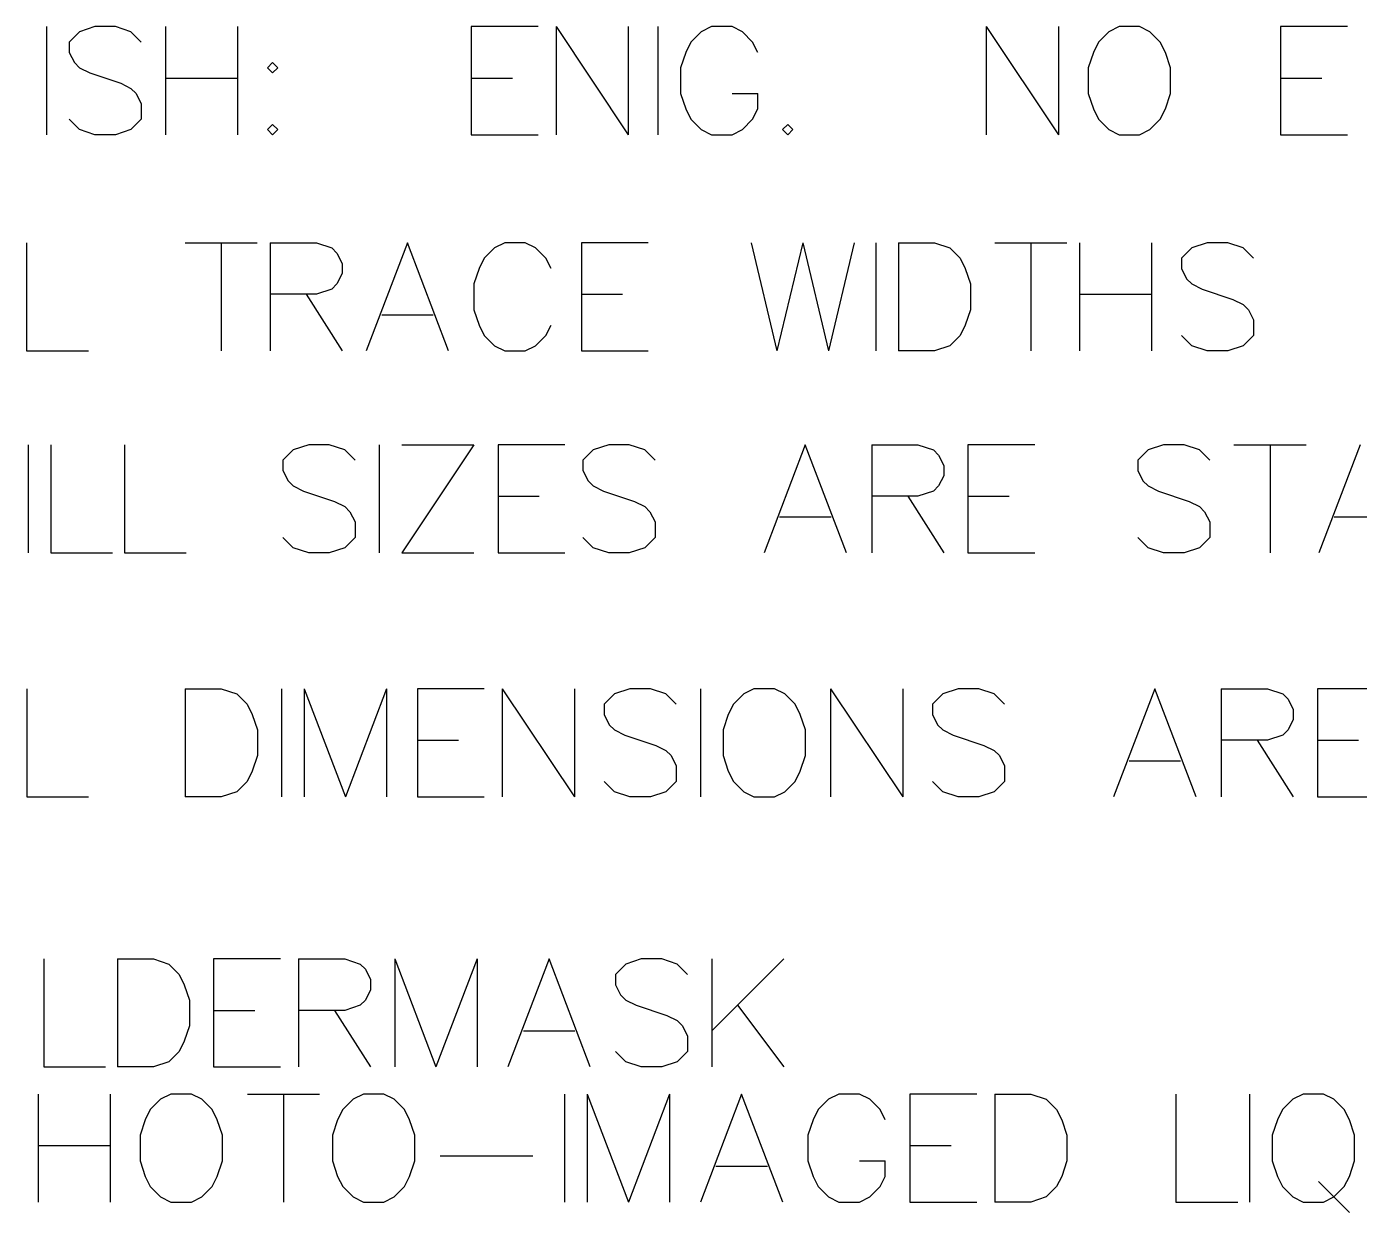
# Model space of a CAD drawing. Header units: millimetres. Extents: x 0 to 559, y 0 to 433.
# Drawn here: x 341.47 to 372.79, y 323.97 to 351.84 of the extents above; entities that cross this region are included whole.
import ezdxf

# ---------------------------------------------------------------- set-up
doc = ezdxf.new("R2010")
doc.units = ezdxf.units.MM
doc.layers.add('Mechanical7', color=56, linetype='Continuous')

msp = doc.modelspace()

# ---------------------------------------------------------------- linework, layer by layer
at = {"layer": 'Mechanical7'}
for p, q in [((341.938, 351.839), (341.938, 349.3)), ((341.938, 351.839), (341.938, 349.3)), ((342.712, 351.718), (342.47, 351.476)), ((342.712, 351.718), (342.47, 351.476)), ((343.075, 351.839), (342.712, 351.718)), ((343.075, 351.839), (342.712, 351.718)), ((343.559, 351.839), (343.075, 351.839)), ((343.559, 351.839), (343.075, 351.839)), ((343.921, 351.718), (343.559, 351.839)), ((343.921, 351.718), (343.559, 351.839)), ((344.163, 351.476), (343.921, 351.718)), ((344.163, 351.476), (343.921, 351.718)), ((344.732, 351.839), (344.732, 349.3)), ((344.732, 351.839), (344.732, 349.3)), ((346.425, 351.839), (346.425, 349.3)), ((346.425, 351.839), (346.425, 349.3)), ((353.487, 351.839), (351.915, 351.839)), ((351.915, 351.839), (351.915, 349.3)), ((353.487, 351.839), (351.915, 351.839)), ((351.915, 351.839), (351.915, 349.3)), ((353.91, 351.839), (353.91, 349.3)), ((353.91, 351.839), (355.603, 349.3)), ((353.91, 351.839), (353.91, 349.3)), ((353.91, 351.839), (355.603, 349.3)), ((355.603, 351.839), (355.603, 349.3)), ((355.603, 351.839), (355.603, 349.3)), ((356.304, 351.839), (356.304, 349.3)), ((356.304, 351.839), (356.304, 349.3)), ((357.32, 351.718), (357.078, 351.476)), ((357.32, 351.718), (357.078, 351.476)), ((357.562, 351.839), (357.32, 351.718)), ((357.562, 351.839), (357.32, 351.718)), ((358.046, 351.839), (357.562, 351.839)), ((358.046, 351.839), (357.562, 351.839)), ((358.288, 351.718), (358.046, 351.839)), ((358.288, 351.718), (358.046, 351.839)), ((358.529, 351.476), (358.288, 351.718)), ((358.529, 351.476), (358.288, 351.718)), ((364.019, 351.839), (364.019, 349.3)), ((364.019, 351.839), (365.712, 349.3)), ((364.019, 351.839), (364.019, 349.3)), ((364.019, 351.839), (365.712, 349.3)), ((365.712, 351.839), (365.712, 349.3)), ((365.712, 351.839), (365.712, 349.3)), ((366.897, 351.718), (366.656, 351.476)), ((366.897, 351.718), (366.656, 351.476)), ((367.139, 351.839), (366.897, 351.718)), ((367.139, 351.839), (366.897, 351.718)), ((367.623, 351.839), (367.139, 351.839)), ((367.623, 351.839), (367.139, 351.839)), ((367.865, 351.718), (367.623, 351.839)), ((367.865, 351.718), (367.623, 351.839)), ((368.107, 351.476), (367.865, 351.718)), ((368.107, 351.476), (367.865, 351.718)), ((372.508, 351.839), (370.936, 351.839)), ((370.936, 351.839), (370.936, 349.3)), ((372.508, 351.839), (370.936, 351.839)), ((370.936, 351.839), (370.936, 349.3)), ((342.47, 351.476), (342.47, 351.235)), ((342.47, 351.476), (342.47, 351.235)), ((357.078, 351.476), (356.957, 351.235)), ((357.078, 351.476), (356.957, 351.235)), ((358.65, 351.235), (358.529, 351.476)), ((358.65, 351.235), (358.529, 351.476)), ((366.656, 351.476), (366.535, 351.235)), ((366.656, 351.476), (366.535, 351.235)), ((368.228, 351.235), (368.107, 351.476)), ((368.228, 351.235), (368.107, 351.476)), ((342.47, 351.235), (342.591, 350.993)), ((342.47, 351.235), (342.591, 350.993)), ((356.957, 351.235), (356.836, 350.872)), ((356.957, 351.235), (356.836, 350.872)), ((366.535, 351.235), (366.414, 350.872)), ((366.535, 351.235), (366.414, 350.872)), ((368.349, 350.872), (368.228, 351.235)), ((368.349, 350.872), (368.228, 351.235)), ((342.591, 350.993), (342.712, 350.872)), ((342.591, 350.993), (342.712, 350.872)), ((342.712, 350.872), (342.954, 350.751)), ((342.712, 350.872), (342.954, 350.751)), ((342.954, 350.751), (343.68, 350.509)), ((342.954, 350.751), (343.68, 350.509)), ((347.247, 350.993), (347.126, 350.872)), ((347.247, 350.993), (347.126, 350.872)), ((347.126, 350.872), (347.247, 350.751)), ((347.126, 350.872), (347.247, 350.751)), ((347.368, 350.872), (347.247, 350.993)), ((347.368, 350.872), (347.247, 350.993)), ((347.247, 350.751), (347.368, 350.872)), ((347.247, 350.751), (347.368, 350.872)), ((356.836, 350.872), (356.836, 350.267)), ((356.836, 350.872), (356.836, 350.267)), ((366.414, 350.872), (366.414, 350.267)), ((366.414, 350.872), (366.414, 350.267)), ((368.349, 350.267), (368.349, 350.872)), ((368.349, 350.267), (368.349, 350.872)), ((343.68, 350.509), (343.921, 350.388)), ((343.68, 350.509), (343.921, 350.388)), ((344.732, 350.63), (346.425, 350.63)), ((344.732, 350.63), (346.425, 350.63)), ((351.915, 350.63), (352.882, 350.63)), ((351.915, 350.63), (352.882, 350.63)), ((370.936, 350.63), (371.904, 350.63)), ((370.936, 350.63), (371.904, 350.63)), ((343.921, 350.388), (344.042, 350.267)), ((343.921, 350.388), (344.042, 350.267)), ((344.042, 350.267), (344.163, 350.025)), ((344.042, 350.267), (344.163, 350.025)), ((356.836, 350.267), (356.957, 349.904)), ((356.836, 350.267), (356.957, 349.904)), ((358.046, 350.267), (358.65, 350.267)), ((358.046, 350.267), (358.65, 350.267)), ((358.65, 349.904), (358.65, 350.267)), ((358.65, 349.904), (358.65, 350.267)), ((366.414, 350.267), (366.535, 349.904)), ((366.414, 350.267), (366.535, 349.904)), ((368.228, 349.904), (368.349, 350.267)), ((368.228, 349.904), (368.349, 350.267)), ((344.163, 350.025), (344.163, 349.663)), ((344.163, 350.025), (344.163, 349.663)), ((356.957, 349.904), (357.078, 349.663)), ((356.957, 349.904), (357.078, 349.663)), ((358.529, 349.663), (358.65, 349.904)), ((358.529, 349.663), (358.65, 349.904)), ((366.535, 349.904), (366.656, 349.663)), ((366.535, 349.904), (366.656, 349.663)), ((368.107, 349.663), (368.228, 349.904)), ((368.107, 349.663), (368.228, 349.904)), ((342.712, 349.421), (342.47, 349.663)), ((342.712, 349.421), (342.47, 349.663)), ((344.163, 349.663), (343.921, 349.421)), ((344.163, 349.663), (343.921, 349.421)), ((347.247, 349.542), (347.126, 349.421)), ((347.247, 349.542), (347.126, 349.421)), ((347.368, 349.421), (347.247, 349.542)), ((347.368, 349.421), (347.247, 349.542)), ((357.078, 349.663), (357.32, 349.421)), ((357.078, 349.663), (357.32, 349.421)), ((358.288, 349.421), (358.529, 349.663)), ((358.288, 349.421), (358.529, 349.663)), ((359.352, 349.542), (359.231, 349.421)), ((359.352, 349.542), (359.231, 349.421)), ((359.473, 349.421), (359.352, 349.542)), ((359.473, 349.421), (359.352, 349.542)), ((366.656, 349.663), (366.897, 349.421)), ((366.656, 349.663), (366.897, 349.421)), ((367.865, 349.421), (368.107, 349.663)), ((367.865, 349.421), (368.107, 349.663)), ((343.075, 349.3), (342.712, 349.421)), ((343.075, 349.3), (342.712, 349.421)), ((343.559, 349.3), (343.075, 349.3)), ((343.559, 349.3), (343.075, 349.3)), ((343.921, 349.421), (343.559, 349.3)), ((343.921, 349.421), (343.559, 349.3)), ((347.126, 349.421), (347.247, 349.3)), ((347.126, 349.421), (347.247, 349.3)), ((347.247, 349.3), (347.368, 349.421)), ((347.247, 349.3), (347.368, 349.421)), ((351.915, 349.3), (353.487, 349.3)), ((351.915, 349.3), (353.487, 349.3)), ((357.32, 349.421), (357.562, 349.3)), ((357.32, 349.421), (357.562, 349.3)), ((357.562, 349.3), (358.046, 349.3)), ((357.562, 349.3), (358.046, 349.3)), ((358.046, 349.3), (358.288, 349.421)), ((358.046, 349.3), (358.288, 349.421)), ((359.231, 349.421), (359.352, 349.3)), ((359.231, 349.421), (359.352, 349.3)), ((359.352, 349.3), (359.473, 349.421)), ((359.352, 349.3), (359.473, 349.421)), ((366.897, 349.421), (367.139, 349.3)), ((366.897, 349.421), (367.139, 349.3)), ((367.139, 349.3), (367.623, 349.3)), ((367.139, 349.3), (367.623, 349.3)), ((367.623, 349.3), (367.865, 349.421)), ((367.623, 349.3), (367.865, 349.421)), ((370.936, 349.3), (372.508, 349.3)), ((370.936, 349.3), (372.508, 349.3)), ((341.469, 346.759), (341.469, 344.22)), ((341.469, 346.759), (341.469, 344.22)), ((345.194, 346.759), (346.887, 346.759)), ((345.194, 346.759), (346.887, 346.759)), ((346.04, 346.759), (346.04, 344.22)), ((346.04, 346.759), (346.04, 344.22)), ((347.189, 346.759), (347.189, 344.22)), ((347.189, 346.759), (348.278, 346.759)), ((347.189, 346.759), (347.189, 344.22)), ((347.189, 346.759), (348.278, 346.759)), ((348.278, 346.759), (348.64, 346.638)), ((348.278, 346.759), (348.64, 346.638)), ((350.418, 346.759), (349.451, 344.22)), ((350.418, 346.759), (349.451, 344.22)), ((351.385, 344.22), (350.418, 346.759)), ((351.385, 344.22), (350.418, 346.759)), ((352.703, 346.759), (352.462, 346.638)), ((352.703, 346.759), (352.462, 346.638)), ((353.187, 346.759), (352.703, 346.759)), ((353.187, 346.759), (352.703, 346.759)), ((353.429, 346.638), (353.187, 346.759)), ((353.429, 346.638), (353.187, 346.759)), ((356.077, 346.759), (354.505, 346.759)), ((354.505, 346.759), (354.505, 344.22)), ((356.077, 346.759), (354.505, 346.759)), ((354.505, 346.759), (354.505, 344.22)), ((358.496, 346.759), (359.101, 344.22)), ((358.496, 346.759), (359.101, 344.22)), ((359.705, 346.759), (359.101, 344.22)), ((359.705, 346.759), (359.101, 344.22)), ((359.705, 346.759), (360.31, 344.22)), ((359.705, 346.759), (360.31, 344.22)), ((360.914, 346.759), (360.31, 344.22)), ((360.914, 346.759), (360.31, 344.22)), ((361.422, 346.759), (361.422, 344.22)), ((361.422, 346.759), (361.422, 344.22)), ((361.954, 346.759), (361.954, 344.22)), ((361.954, 346.759), (362.801, 346.759)), ((361.954, 346.759), (361.954, 344.22)), ((361.954, 346.759), (362.801, 346.759)), ((362.801, 346.759), (363.164, 346.638)), ((362.801, 346.759), (363.164, 346.638)), ((364.216, 346.759), (365.909, 346.759)), ((364.216, 346.759), (365.909, 346.759)), ((365.062, 346.759), (365.062, 344.22)), ((365.062, 346.759), (365.062, 344.22)), ((366.211, 346.759), (366.211, 344.22)), ((366.211, 346.759), (366.211, 344.22)), ((367.904, 346.759), (367.904, 344.22)), ((367.904, 346.759), (367.904, 344.22)), ((369.21, 346.759), (368.847, 346.638)), ((369.21, 346.759), (368.847, 346.638)), ((369.694, 346.759), (369.21, 346.759)), ((369.694, 346.759), (369.21, 346.759)), ((370.056, 346.638), (369.694, 346.759)), ((370.056, 346.638), (369.694, 346.759)), ((348.64, 346.638), (348.761, 346.517)), ((348.64, 346.638), (348.761, 346.517)), ((348.761, 346.517), (348.882, 346.276)), ((348.761, 346.517), (348.882, 346.276)), ((352.22, 346.396), (352.099, 346.155)), ((352.22, 346.396), (352.099, 346.155)), ((352.462, 346.638), (352.22, 346.396)), ((352.462, 346.638), (352.22, 346.396)), ((353.671, 346.396), (353.429, 346.638)), ((353.671, 346.396), (353.429, 346.638)), ((353.792, 346.155), (353.671, 346.396)), ((353.792, 346.155), (353.671, 346.396)), ((363.164, 346.638), (363.405, 346.396)), ((363.164, 346.638), (363.405, 346.396)), ((363.405, 346.396), (363.526, 346.155)), ((363.405, 346.396), (363.526, 346.155)), ((368.847, 346.638), (368.605, 346.396)), ((368.847, 346.638), (368.605, 346.396)), ((368.605, 346.396), (368.605, 346.155)), ((368.605, 346.396), (368.605, 346.155)), ((370.298, 346.396), (370.056, 346.638)), ((370.298, 346.396), (370.056, 346.638)), ((348.882, 346.276), (348.882, 346.034)), ((348.882, 346.276), (348.882, 346.034)), ((352.099, 346.155), (351.978, 345.792)), ((352.099, 346.155), (351.978, 345.792)), ((363.526, 346.155), (363.647, 345.792)), ((363.526, 346.155), (363.647, 345.792)), ((368.605, 346.155), (368.726, 345.913)), ((368.605, 346.155), (368.726, 345.913)), ((348.761, 345.792), (348.64, 345.671)), ((348.761, 345.792), (348.64, 345.671)), ((348.882, 346.034), (348.761, 345.792)), ((348.882, 346.034), (348.761, 345.792)), ((351.978, 345.792), (351.978, 345.187)), ((351.978, 345.792), (351.978, 345.187)), ((363.647, 345.792), (363.647, 345.187)), ((363.647, 345.792), (363.647, 345.187)), ((368.726, 345.913), (368.847, 345.792)), ((368.726, 345.913), (368.847, 345.792)), ((368.847, 345.792), (369.089, 345.671)), ((368.847, 345.792), (369.089, 345.671)), ((348.278, 345.55), (347.189, 345.55)), ((348.278, 345.55), (347.189, 345.55)), ((348.036, 345.55), (348.882, 344.22)), ((348.036, 345.55), (348.882, 344.22)), ((348.64, 345.671), (348.278, 345.55)), ((348.64, 345.671), (348.278, 345.55)), ((354.505, 345.55), (355.473, 345.55)), ((354.505, 345.55), (355.473, 345.55)), ((366.211, 345.55), (367.904, 345.55)), ((366.211, 345.55), (367.904, 345.55)), ((369.089, 345.671), (369.815, 345.429)), ((369.089, 345.671), (369.815, 345.429)), ((369.815, 345.429), (370.056, 345.308)), ((369.815, 345.429), (370.056, 345.308)), ((351.978, 345.187), (352.099, 344.824)), ((351.978, 345.187), (352.099, 344.824)), ((363.647, 345.187), (363.526, 344.824)), ((363.647, 345.187), (363.526, 344.824)), ((370.056, 345.308), (370.177, 345.187)), ((370.056, 345.308), (370.177, 345.187)), ((370.177, 345.187), (370.298, 344.945)), ((370.177, 345.187), (370.298, 344.945)), ((349.813, 345.066), (351.023, 345.066)), ((349.813, 345.066), (351.023, 345.066)), ((352.099, 344.824), (352.22, 344.583)), ((352.099, 344.824), (352.22, 344.583)), ((353.671, 344.583), (353.792, 344.824)), ((353.671, 344.583), (353.792, 344.824)), ((363.526, 344.824), (363.405, 344.583)), ((363.526, 344.824), (363.405, 344.583)), ((370.298, 344.945), (370.298, 344.583)), ((370.298, 344.945), (370.298, 344.583)), ((352.22, 344.583), (352.462, 344.341)), ((352.22, 344.583), (352.462, 344.341)), ((353.429, 344.341), (353.671, 344.583)), ((353.429, 344.341), (353.671, 344.583)), ((363.405, 344.583), (363.164, 344.341)), ((363.405, 344.583), (363.164, 344.341)), ((368.847, 344.341), (368.605, 344.583)), ((368.847, 344.341), (368.605, 344.583)), ((370.298, 344.583), (370.056, 344.341)), ((370.298, 344.583), (370.056, 344.341)), ((341.469, 344.22), (342.921, 344.22)), ((341.469, 344.22), (342.921, 344.22)), ((352.462, 344.341), (352.703, 344.22)), ((352.462, 344.341), (352.703, 344.22)), ((352.703, 344.22), (353.187, 344.22)), ((352.703, 344.22), (353.187, 344.22)), ((353.187, 344.22), (353.429, 344.341)), ((353.187, 344.22), (353.429, 344.341)), ((354.505, 344.22), (356.077, 344.22)), ((354.505, 344.22), (356.077, 344.22)), ((362.801, 344.22), (361.954, 344.22)), ((362.801, 344.22), (361.954, 344.22)), ((363.164, 344.341), (362.801, 344.22)), ((363.164, 344.341), (362.801, 344.22)), ((369.21, 344.22), (368.847, 344.341)), ((369.21, 344.22), (368.847, 344.341)), ((369.694, 344.22), (369.21, 344.22)), ((369.694, 344.22), (369.21, 344.22)), ((370.056, 344.341), (369.694, 344.22)), ((370.056, 344.341), (369.694, 344.22)), ((341.506, 342.011), (341.506, 339.472)), ((341.506, 342.011), (341.506, 339.472)), ((342.038, 342.011), (342.038, 339.472)), ((342.038, 342.011), (342.038, 339.472)), ((343.767, 342.011), (343.767, 339.472)), ((343.767, 342.011), (343.767, 339.472)), ((348.097, 342.011), (347.734, 341.89)), ((348.097, 342.011), (347.734, 341.89)), ((348.58, 342.011), (348.097, 342.011)), ((348.58, 342.011), (348.097, 342.011)), ((348.943, 341.89), (348.58, 342.011)), ((348.943, 341.89), (348.58, 342.011)), ((349.753, 342.011), (349.753, 339.472)), ((349.753, 342.011), (349.753, 339.472)), ((351.978, 342.011), (350.285, 339.472)), ((350.285, 342.011), (351.978, 342.011)), ((351.978, 342.011), (350.285, 339.472)), ((350.285, 342.011), (351.978, 342.011)), ((354.119, 342.011), (352.547, 342.011)), ((352.547, 342.011), (352.547, 339.472)), ((354.119, 342.011), (352.547, 342.011)), ((352.547, 342.011), (352.547, 339.472)), ((355.147, 342.011), (354.784, 341.89)), ((355.147, 342.011), (354.784, 341.89)), ((355.63, 342.011), (355.147, 342.011)), ((355.63, 342.011), (355.147, 342.011)), ((355.993, 341.89), (355.63, 342.011)), ((355.993, 341.89), (355.63, 342.011)), ((359.766, 342.011), (358.799, 339.472)), ((359.766, 342.011), (358.799, 339.472)), ((360.733, 339.472), (359.766, 342.011)), ((360.733, 339.472), (359.766, 342.011)), ((361.326, 342.011), (361.326, 339.472)), ((361.326, 342.011), (362.414, 342.011)), ((361.326, 342.011), (361.326, 339.472)), ((361.326, 342.011), (362.414, 342.011)), ((362.414, 342.011), (362.777, 341.89)), ((362.414, 342.011), (362.777, 341.89)), ((365.159, 342.011), (363.587, 342.011)), ((363.587, 342.011), (363.587, 339.472)), ((365.159, 342.011), (363.587, 342.011)), ((363.587, 342.011), (363.587, 339.472)), ((368.182, 342.011), (367.82, 341.89)), ((368.182, 342.011), (367.82, 341.89)), ((368.666, 342.011), (368.182, 342.011)), ((368.666, 342.011), (368.182, 342.011)), ((369.029, 341.89), (368.666, 342.011)), ((369.029, 341.89), (368.666, 342.011)), ((369.839, 342.011), (371.532, 342.011)), ((369.839, 342.011), (371.532, 342.011)), ((370.686, 342.011), (370.686, 339.472)), ((370.686, 342.011), (370.686, 339.472)), ((372.802, 342.011), (371.834, 339.472)), ((372.802, 342.011), (371.834, 339.472)), ((347.734, 341.89), (347.492, 341.648)), ((347.734, 341.89), (347.492, 341.648)), ((349.185, 341.648), (348.943, 341.89)), ((349.185, 341.648), (348.943, 341.89)), ((354.784, 341.89), (354.542, 341.648)), ((354.784, 341.89), (354.542, 341.648)), ((356.235, 341.648), (355.993, 341.89)), ((356.235, 341.648), (355.993, 341.89)), ((362.777, 341.89), (362.898, 341.769)), ((362.777, 341.89), (362.898, 341.769)), ((362.898, 341.769), (363.019, 341.527)), ((362.898, 341.769), (363.019, 341.527)), ((367.82, 341.89), (367.578, 341.648)), ((367.82, 341.89), (367.578, 341.648)), ((369.271, 341.648), (369.029, 341.89)), ((369.271, 341.648), (369.029, 341.89)), ((347.492, 341.648), (347.492, 341.406)), ((347.492, 341.648), (347.492, 341.406)), ((347.492, 341.406), (347.613, 341.164)), ((347.492, 341.406), (347.613, 341.164)), ((354.542, 341.648), (354.542, 341.406)), ((354.542, 341.648), (354.542, 341.406)), ((354.542, 341.406), (354.663, 341.164)), ((354.542, 341.406), (354.663, 341.164)), ((363.019, 341.527), (363.019, 341.285)), ((363.019, 341.527), (363.019, 341.285)), ((367.578, 341.648), (367.578, 341.406)), ((367.578, 341.648), (367.578, 341.406)), ((367.578, 341.406), (367.699, 341.164)), ((367.578, 341.406), (367.699, 341.164)), ((347.613, 341.164), (347.734, 341.044)), ((347.613, 341.164), (347.734, 341.044)), ((347.734, 341.044), (347.976, 340.923)), ((347.734, 341.044), (347.976, 340.923)), ((354.663, 341.164), (354.784, 341.044)), ((354.663, 341.164), (354.784, 341.044)), ((354.784, 341.044), (355.026, 340.923)), ((354.784, 341.044), (355.026, 340.923)), ((362.898, 341.044), (362.777, 340.923)), ((362.898, 341.044), (362.777, 340.923)), ((363.019, 341.285), (362.898, 341.044)), ((363.019, 341.285), (362.898, 341.044)), ((367.699, 341.164), (367.82, 341.044)), ((367.699, 341.164), (367.82, 341.044)), ((367.82, 341.044), (368.062, 340.923)), ((367.82, 341.044), (368.062, 340.923)), ((347.976, 340.923), (348.701, 340.681)), ((347.976, 340.923), (348.701, 340.681)), ((352.547, 340.802), (353.514, 340.802)), ((352.547, 340.802), (353.514, 340.802)), ((355.026, 340.923), (355.751, 340.681)), ((355.026, 340.923), (355.751, 340.681)), ((362.414, 340.802), (361.326, 340.802)), ((362.414, 340.802), (361.326, 340.802)), ((362.172, 340.802), (363.019, 339.472)), ((362.172, 340.802), (363.019, 339.472)), ((362.777, 340.923), (362.414, 340.802)), ((362.777, 340.923), (362.414, 340.802)), ((363.587, 340.802), (364.555, 340.802)), ((363.587, 340.802), (364.555, 340.802)), ((368.062, 340.923), (368.787, 340.681)), ((368.062, 340.923), (368.787, 340.681)), ((348.701, 340.681), (348.943, 340.56)), ((348.701, 340.681), (348.943, 340.56)), ((348.943, 340.56), (349.064, 340.439)), ((348.943, 340.56), (349.064, 340.439)), ((349.064, 340.439), (349.185, 340.197)), ((349.064, 340.439), (349.185, 340.197)), ((355.751, 340.681), (355.993, 340.56)), ((355.751, 340.681), (355.993, 340.56)), ((355.993, 340.56), (356.114, 340.439)), ((355.993, 340.56), (356.114, 340.439)), ((356.114, 340.439), (356.235, 340.197)), ((356.114, 340.439), (356.235, 340.197)), ((368.787, 340.681), (369.029, 340.56)), ((368.787, 340.681), (369.029, 340.56)), ((369.029, 340.56), (369.15, 340.439)), ((369.029, 340.56), (369.15, 340.439)), ((369.15, 340.439), (369.271, 340.197)), ((369.15, 340.439), (369.271, 340.197)), ((349.185, 340.197), (349.185, 339.834)), ((349.185, 340.197), (349.185, 339.834)), ((356.235, 340.197), (356.235, 339.834)), ((356.235, 340.197), (356.235, 339.834)), ((359.161, 340.318), (360.371, 340.318)), ((359.161, 340.318), (360.371, 340.318)), ((369.271, 340.197), (369.271, 339.834)), ((369.271, 340.197), (369.271, 339.834)), ((372.197, 340.318), (373.406, 340.318)), ((372.197, 340.318), (373.406, 340.318)), ((347.734, 339.592), (347.492, 339.834)), ((347.734, 339.592), (347.492, 339.834)), ((349.185, 339.834), (348.943, 339.592)), ((349.185, 339.834), (348.943, 339.592)), ((354.784, 339.592), (354.542, 339.834)), ((354.784, 339.592), (354.542, 339.834)), ((356.235, 339.834), (355.993, 339.592)), ((356.235, 339.834), (355.993, 339.592)), ((367.82, 339.592), (367.578, 339.834)), ((367.82, 339.592), (367.578, 339.834)), ((369.271, 339.834), (369.029, 339.592)), ((369.271, 339.834), (369.029, 339.592)), ((342.038, 339.472), (343.489, 339.472)), ((342.038, 339.472), (343.489, 339.472)), ((343.767, 339.472), (345.219, 339.472)), ((343.767, 339.472), (345.219, 339.472)), ((348.097, 339.472), (347.734, 339.592)), ((348.097, 339.472), (347.734, 339.592)), ((348.58, 339.472), (348.097, 339.472)), ((348.58, 339.472), (348.097, 339.472)), ((348.943, 339.592), (348.58, 339.472)), ((348.943, 339.592), (348.58, 339.472)), ((350.285, 339.472), (351.978, 339.472)), ((350.285, 339.472), (351.978, 339.472)), ((352.547, 339.472), (354.119, 339.472)), ((352.547, 339.472), (354.119, 339.472)), ((355.147, 339.472), (354.784, 339.592)), ((355.147, 339.472), (354.784, 339.592)), ((355.63, 339.472), (355.147, 339.472)), ((355.63, 339.472), (355.147, 339.472)), ((355.993, 339.592), (355.63, 339.472)), ((355.993, 339.592), (355.63, 339.472)), ((363.587, 339.472), (365.159, 339.472)), ((363.587, 339.472), (365.159, 339.472)), ((368.182, 339.472), (367.82, 339.592)), ((368.182, 339.472), (367.82, 339.592)), ((368.666, 339.472), (368.182, 339.472)), ((368.666, 339.472), (368.182, 339.472)), ((369.029, 339.592), (368.666, 339.472)), ((369.029, 339.592), (368.666, 339.472)), ((341.472, 336.277), (341.472, 333.737)), ((345.197, 336.277), (345.197, 333.737)), ((345.197, 336.277), (346.043, 336.277)), ((346.043, 336.277), (346.406, 336.156)), ((346.406, 336.156), (346.648, 335.914)), ((347.458, 336.277), (347.458, 333.737)), ((347.99, 336.277), (347.99, 333.737)), ((347.99, 336.277), (348.958, 333.737)), ((349.925, 336.277), (348.958, 333.737)), ((349.925, 336.277), (349.925, 333.737)), ((352.223, 336.277), (350.651, 336.277)), ((350.651, 336.277), (350.651, 333.737)), ((352.646, 336.277), (352.646, 333.737)), ((352.646, 336.277), (354.339, 333.737)), ((354.339, 336.277), (354.339, 333.737)), ((355.282, 336.156), (355.04, 335.914)), ((355.645, 336.277), (355.282, 336.156)), ((356.129, 336.277), (355.645, 336.277)), ((356.492, 336.156), (356.129, 336.277)), ((356.733, 335.914), (356.492, 336.156)), ((357.302, 336.277), (357.302, 333.737)), ((358.318, 336.156), (358.076, 335.914)), ((358.559, 336.277), (358.318, 336.156)), ((359.043, 336.277), (358.559, 336.277)), ((359.285, 336.156), (359.043, 336.277)), ((359.527, 335.914), (359.285, 336.156)), ((360.361, 336.277), (360.361, 333.737)), ((360.361, 336.277), (362.054, 333.737)), ((362.054, 336.277), (362.054, 333.737)), ((362.997, 336.156), (362.756, 335.914)), ((363.36, 336.277), (362.997, 336.156)), ((363.844, 336.277), (363.36, 336.277)), ((364.207, 336.156), (363.844, 336.277)), ((364.449, 335.914), (364.207, 336.156)), ((367.98, 336.277), (367.012, 333.737)), ((368.947, 333.737), (367.98, 336.277)), ((369.54, 336.277), (369.54, 333.737)), ((369.54, 336.277), (370.628, 336.277)), ((370.628, 336.277), (370.991, 336.156)), ((370.991, 336.156), (371.112, 336.035)), ((371.112, 336.035), (371.232, 335.793)), ((373.373, 336.277), (371.801, 336.277)), ((371.801, 336.277), (371.801, 333.737)), ((346.648, 335.914), (346.769, 335.672)), ((355.04, 335.914), (355.04, 335.672)), ((358.076, 335.914), (357.955, 335.672)), ((359.648, 335.672), (359.527, 335.914)), ((362.756, 335.914), (362.756, 335.672)), ((371.232, 335.793), (371.232, 335.551)), ((346.769, 335.672), (346.89, 335.31)), ((355.04, 335.672), (355.161, 335.43)), ((355.161, 335.43), (355.282, 335.31)), ((357.955, 335.672), (357.834, 335.31)), ((359.769, 335.31), (359.648, 335.672)), ((362.756, 335.672), (362.876, 335.43)), ((362.876, 335.43), (362.997, 335.31)), ((371.232, 335.551), (371.112, 335.31)), ((346.89, 335.31), (346.89, 334.705)), ((355.282, 335.31), (355.524, 335.189)), ((355.524, 335.189), (356.25, 334.947)), ((357.834, 335.31), (357.834, 334.705)), ((359.769, 334.705), (359.769, 335.31)), ((362.997, 335.31), (363.239, 335.189)), ((363.239, 335.189), (363.965, 334.947)), ((370.991, 335.189), (370.628, 335.068)), ((371.112, 335.31), (370.991, 335.189)), ((350.651, 335.068), (351.618, 335.068)), ((356.25, 334.947), (356.492, 334.826)), ((356.492, 334.826), (356.612, 334.705)), ((363.965, 334.947), (364.207, 334.826)), ((364.207, 334.826), (364.328, 334.705)), ((370.628, 335.068), (369.54, 335.068)), ((370.386, 335.068), (371.232, 333.737)), ((371.801, 335.068), (372.768, 335.068)), ((346.89, 334.705), (346.769, 334.342)), ((356.612, 334.705), (356.733, 334.463)), ((356.733, 334.463), (356.733, 334.1)), ((357.834, 334.705), (357.955, 334.342)), ((359.648, 334.342), (359.769, 334.705)), ((364.328, 334.705), (364.449, 334.463)), ((364.449, 334.463), (364.449, 334.1)), ((367.375, 334.584), (368.584, 334.584)), ((346.769, 334.342), (346.648, 334.1)), ((357.955, 334.342), (358.076, 334.1)), ((359.527, 334.1), (359.648, 334.342)), ((346.406, 333.858), (346.043, 333.737)), ((346.648, 334.1), (346.406, 333.858)), ((355.282, 333.858), (355.04, 334.1)), ((355.645, 333.737), (355.282, 333.858)), ((356.492, 333.858), (356.129, 333.737)), ((356.733, 334.1), (356.492, 333.858)), ((358.076, 334.1), (358.318, 333.858)), ((358.318, 333.858), (358.559, 333.737)), ((359.043, 333.737), (359.285, 333.858)), ((359.285, 333.858), (359.527, 334.1)), ((362.997, 333.858), (362.756, 334.1)), ((363.36, 333.737), (362.997, 333.858)), ((364.207, 333.858), (363.844, 333.737)), ((364.449, 334.1), (364.207, 333.858)), ((341.472, 333.737), (342.924, 333.737)), ((346.043, 333.737), (345.197, 333.737)), ((350.651, 333.737), (352.223, 333.737)), ((356.129, 333.737), (355.645, 333.737)), ((358.559, 333.737), (359.043, 333.737)), ((363.844, 333.737), (363.36, 333.737)), ((371.801, 333.737), (373.373, 333.737)), ((341.872, 329.927), (341.872, 327.387)), ((343.601, 329.927), (343.601, 327.387)), ((343.601, 329.927), (344.447, 329.927)), ((344.447, 329.927), (344.81, 329.806)), ((344.81, 329.806), (345.052, 329.564)), ((347.434, 329.927), (345.862, 329.927)), ((345.862, 329.927), (345.862, 327.387)), ((347.857, 329.927), (347.857, 327.387)), ((347.857, 329.927), (348.946, 329.927)), ((348.946, 329.927), (349.309, 329.806)), ((349.309, 329.806), (349.429, 329.685)), ((350.119, 329.927), (350.119, 327.387)), ((350.119, 329.927), (351.086, 327.387)), ((352.054, 329.927), (351.086, 327.387)), ((352.054, 329.927), (352.054, 327.387)), ((353.747, 329.927), (352.779, 327.387)), ((354.714, 327.387), (353.747, 329.927)), ((355.548, 329.806), (355.306, 329.564)), ((355.911, 329.927), (355.548, 329.806)), ((356.395, 329.927), (355.911, 329.927)), ((356.758, 329.806), (356.395, 329.927)), ((356.999, 329.564), (356.758, 329.806)), ((357.568, 329.927), (357.568, 327.387)), ((359.261, 329.927), (357.568, 328.234)), ((345.052, 329.564), (345.173, 329.322)), ((349.429, 329.685), (349.55, 329.443)), ((349.55, 329.443), (349.55, 329.201)), ((355.306, 329.564), (355.306, 329.322)), ((345.173, 329.322), (345.294, 328.96)), ((349.55, 329.201), (349.429, 328.96)), ((355.306, 329.322), (355.427, 329.08)), ((345.294, 328.96), (345.294, 328.355)), ((349.309, 328.839), (348.946, 328.718)), ((349.429, 328.96), (349.309, 328.839)), ((355.427, 329.08), (355.548, 328.96)), ((355.548, 328.96), (355.79, 328.839)), ((355.79, 328.839), (356.516, 328.597)), ((358.172, 328.839), (359.261, 327.387)), ((345.862, 328.718), (346.83, 328.718)), ((348.946, 328.718), (347.857, 328.718)), ((348.704, 328.718), (349.55, 327.387)), ((356.516, 328.597), (356.758, 328.476)), ((345.294, 328.355), (345.173, 327.992)), ((353.142, 328.234), (354.351, 328.234)), ((356.758, 328.476), (356.879, 328.355)), ((356.879, 328.355), (356.999, 328.113)), ((345.173, 327.992), (345.052, 327.75)), ((356.999, 328.113), (356.999, 327.75)), ((345.052, 327.75), (344.81, 327.508)), ((355.548, 327.508), (355.306, 327.75)), ((356.999, 327.75), (356.758, 327.508)), ((341.872, 327.387), (343.323, 327.387)), ((344.447, 327.387), (343.601, 327.387)), ((344.81, 327.508), (344.447, 327.387)), ((345.862, 327.387), (347.434, 327.387)), ((355.911, 327.387), (355.548, 327.508)), ((356.395, 327.387), (355.911, 327.387)), ((356.758, 327.508), (356.395, 327.387)), ((341.739, 326.752), (341.739, 324.212)), ((343.431, 326.752), (343.431, 324.212)), ((344.617, 326.631), (344.375, 326.389)), ((344.858, 326.752), (344.617, 326.631)), ((345.342, 326.752), (344.858, 326.752)), ((345.584, 326.631), (345.342, 326.752)), ((345.826, 326.389), (345.584, 326.631)), ((346.66, 326.752), (348.353, 326.752)), ((347.507, 326.752), (347.507, 324.212)), ((349.139, 326.631), (348.897, 326.389)), ((349.381, 326.752), (349.139, 326.631)), ((349.865, 326.752), (349.381, 326.752)), ((350.107, 326.631), (349.865, 326.752)), ((350.348, 326.389), (350.107, 326.631)), ((354.109, 326.752), (354.109, 324.212)), ((354.641, 326.752), (354.641, 324.212)), ((354.641, 326.752), (355.609, 324.212)), ((356.576, 326.752), (355.609, 324.212)), ((356.576, 326.752), (356.576, 324.212)), ((358.269, 326.752), (357.302, 324.212)), ((359.237, 324.212), (358.269, 326.752)), ((360.313, 326.631), (360.071, 326.389)), ((360.555, 326.752), (360.313, 326.631)), ((361.038, 326.752), (360.555, 326.752)), ((361.28, 326.631), (361.038, 326.752)), ((361.522, 326.389), (361.28, 326.631)), ((363.795, 326.752), (362.223, 326.752)), ((362.223, 326.752), (362.223, 324.212)), ((364.219, 326.752), (364.219, 324.212)), ((364.219, 326.752), (365.065, 326.752)), ((365.065, 326.752), (365.428, 326.631)), ((365.428, 326.631), (365.67, 326.389)), ((368.475, 326.752), (368.475, 324.212)), ((370.205, 326.752), (370.205, 324.212)), ((371.22, 326.631), (370.979, 326.389)), ((371.462, 326.752), (371.22, 326.631)), ((371.946, 326.752), (371.462, 326.752)), ((372.188, 326.631), (371.946, 326.752)), ((372.43, 326.389), (372.188, 326.631)), ((344.375, 326.389), (344.254, 326.147)), ((345.947, 326.147), (345.826, 326.389)), ((348.897, 326.389), (348.776, 326.147)), ((350.469, 326.147), (350.348, 326.389)), ((360.071, 326.389), (359.95, 326.147)), ((361.643, 326.147), (361.522, 326.389)), ((365.67, 326.389), (365.791, 326.147)), ((370.979, 326.389), (370.858, 326.147)), ((372.551, 326.147), (372.43, 326.389)), ((344.254, 326.147), (344.133, 325.785)), ((346.068, 325.785), (345.947, 326.147)), ((348.776, 326.147), (348.656, 325.785)), ((350.59, 325.785), (350.469, 326.147)), ((359.95, 326.147), (359.829, 325.785)), ((365.791, 326.147), (365.912, 325.785)), ((370.858, 326.147), (370.737, 325.785)), ((372.672, 325.785), (372.551, 326.147)), ((344.133, 325.785), (344.133, 325.18)), ((346.068, 325.18), (346.068, 325.785)), ((348.656, 325.785), (348.656, 325.18)), ((350.59, 325.18), (350.59, 325.785)), ((359.829, 325.785), (359.829, 325.18)), ((365.912, 325.785), (365.912, 325.18)), ((370.737, 325.785), (370.737, 325.18)), ((372.672, 325.18), (372.672, 325.785)), ((341.739, 325.543), (343.431, 325.543)), ((362.223, 325.543), (363.191, 325.543)), ((344.133, 325.18), (344.254, 324.817)), ((345.947, 324.817), (346.068, 325.18)), ((348.656, 325.18), (348.776, 324.817)), ((350.469, 324.817), (350.59, 325.18)), ((351.183, 325.301), (353.36, 325.301)), ((357.665, 325.059), (358.874, 325.059)), ((359.829, 325.18), (359.95, 324.817)), ((361.038, 325.18), (361.643, 325.18)), ((361.643, 324.817), (361.643, 325.18)), ((365.912, 325.18), (365.791, 324.817)), ((370.737, 325.18), (370.858, 324.817)), ((372.551, 324.817), (372.672, 325.18)), ((344.254, 324.817), (344.375, 324.575)), ((345.826, 324.575), (345.947, 324.817)), ((348.776, 324.817), (348.897, 324.575)), ((350.348, 324.575), (350.469, 324.817)), ((359.95, 324.817), (360.071, 324.575)), ((361.522, 324.575), (361.643, 324.817)), ((365.791, 324.817), (365.67, 324.575)), ((370.858, 324.817), (370.979, 324.575)), ((372.43, 324.575), (372.551, 324.817)), ((344.375, 324.575), (344.617, 324.333)), ((345.584, 324.333), (345.826, 324.575)), ((348.897, 324.575), (349.139, 324.333)), ((350.107, 324.333), (350.348, 324.575)), ((360.071, 324.575), (360.313, 324.333)), ((361.28, 324.333), (361.522, 324.575)), ((365.67, 324.575), (365.428, 324.333)), ((370.979, 324.575), (371.22, 324.333)), ((371.825, 324.696), (372.551, 323.971)), ((372.188, 324.333), (372.43, 324.575)), ((344.617, 324.333), (344.858, 324.212)), ((344.858, 324.212), (345.342, 324.212)), ((345.342, 324.212), (345.584, 324.333)), ((349.139, 324.333), (349.381, 324.212)), ((349.381, 324.212), (349.865, 324.212)), ((349.865, 324.212), (350.107, 324.333)), ((360.313, 324.333), (360.555, 324.212)), ((360.555, 324.212), (361.038, 324.212)), ((361.038, 324.212), (361.28, 324.333)), ((362.223, 324.212), (363.795, 324.212)), ((365.065, 324.212), (364.219, 324.212)), ((365.428, 324.333), (365.065, 324.212)), ((368.475, 324.212), (369.926, 324.212)), ((371.22, 324.333), (371.462, 324.212)), ((371.462, 324.212), (371.946, 324.212)), ((371.946, 324.212), (372.188, 324.333))]:
    msp.add_line(p, q, dxfattribs=at)

doc.saveas('drawing.dxf')
